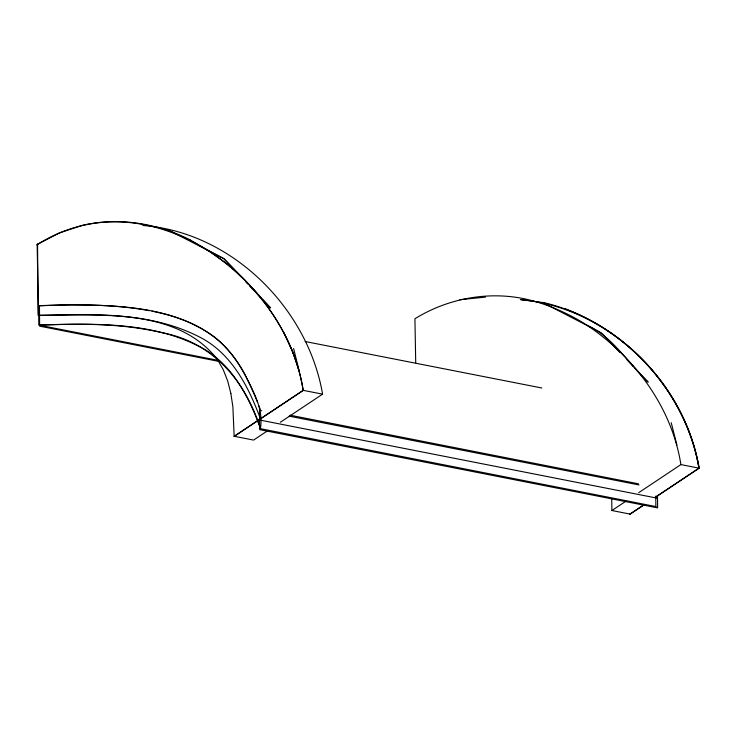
<?xml version="1.0" encoding="UTF-8"?>
<svg xmlns="http://www.w3.org/2000/svg" width="736" height="736" viewBox="0 0 736 736"><rect width="100%" height="100%" fill="white"/><g stroke="black" fill="none" stroke-linecap="round" stroke-linejoin="round"><path stroke-width="1.1" d="M230.856 393.493L232.889 406.842L234.149 436.264L303.14 390.328L322.58 394.146C307.804 307.731 231.426 231.96 142.793 225.492M234.177 436.439L303.14 390.531M267.674 430.707L253.589 440.091L234.122 436.264M280.352 422.271L322.58 394.146M611.726 498.612L611.901 510.526L625.996 501.152M638.664 492.715L680.892 464.591L699.2 468.188C685.906 389.445 621.911 321.448 544.355 302.735M629.924 514.068L644.018 504.694M655.058 497.343L698.924 468.133C687.056 396.428 632.794 334.687 565.515 308.862M629.952 514.243L644.294 504.749M655.344 497.398L699.2 468.188M36.8 244.913C145.765 175.113 285.182 275.246 303.14 390.126M82.073 225.446L59.524 232.898L37.15 244.472L38.447 315.367C97.474 315.652 176.125 306.875 217.304 359.269M634.901 368.175L648.168 382.14C628.056 363.326 612.959 336.83 587.116 325.275C568.413 313.334 547.961 304.29 526.332 299.193C488.354 290.821 447.93 298.365 414.929 318.743L415.72 362.71M82.046 225.446C118.395 216.844 156.943 223.183 190.063 239.853M459.834 299.718L485.41 297.123M39.118 305.845C75.928 304.216 113.132 304.088 149.509 310.702M38.704 315.321C93.996 313.922 153.677 311.549 203.642 339.222C233.073 356.27 248.97 387.89 260.369 418.618M520.343 299.57L544.64 302.79M520.619 299.626L522.845 299.616M522.284 299.837C609.426 308.292 684.195 382.527 698.915 467.93M305.127 341.513L541.816 387.992M219.475 360.622L39.293 325.202C80.288 323.472 121.955 323.26 162.122 332.736C212.741 342.038 245.585 381.211 260.48 428.683L656.07 506.607M219.291 361.486L39.634 326.168L39.468 306.857M290.177 415.214L638.397 483.81M261.694 410.771L259.504 410.338L259.67 429.649L657.607 507.877L657.496 495.383M289.184 416.171L638.995 484.941M259.587 419.998L657.524 498.226M611.901 510.526L630.209 514.124M152.002 311.19C173.208 315.367 194.295 322.442 211.885 335.322C234.572 351.366 247.36 377.08 257.48 402.187M545.542 304.014L601.33 332.865L620.071 352.572M168.056 229.798L223.845 258.658L244.058 279.248L270.535 307.896L262.752 299.69M190.035 239.844L209.364 251.013M587.116 325.275C634.579 357.227 671.885 407.321 680.892 464.591M227.433 264.242L209.337 251.004L223.845 258.658L240.966 276.708M227.406 264.233C265.724 296.12 295.476 340.455 303.14 390.328M627.09 359.968L633.337 366.537M245.631 281.64L247.968 284.096M249.522 285.743L261.197 298.052M217.276 359.269L223.256 369.693L227.728 381.11L230.883 393.502M283.516 332.046L292.514 351.256L299.12 370.778L293.609 348.496M258.906 405.738L260.314 409.326M671.241 422.731L676.899 445.05M655.767 496.11L655.859 506.331M37.554 244.048L38.18 315.413M68.816 304.741L38.622 305.661L38.787 324.972C94.079 323.573 153.769 321.2 203.725 348.882C233.156 365.93 249.053 397.541 260.452 428.278C263.681 408.572 253.074 391.35 244.904 374.33C237.194 360.088 227.111 347.079 214.369 336.987C172.831 306.388 118.321 305.238 68.816 304.741"/></g></svg>
